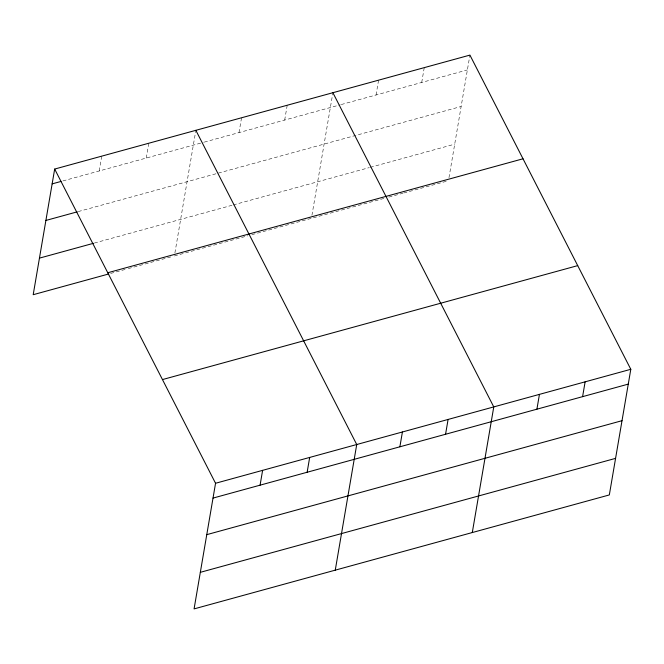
<?xml version="1.0" encoding="UTF-8"?>
<svg xmlns="http://www.w3.org/2000/svg" width="664" height="664" viewBox="0 0 664 664"><rect width="100%" height="100%" fill="white"/><g stroke="black" fill="none" stroke-linecap="round" stroke-linejoin="round"><path stroke-width="0.5" stroke-dasharray="3.32 2.49" d="M99.202 170.963L101.733 156.148M146.263 158.049L148.794 143.233M174.906 252.901L195.689 131.306M239.007 132.601L241.538 117.785M284.682 120.059L287.213 105.244M311.939 215.294L332.722 93.699M376.04 94.993L378.571 80.178M421.715 82.452L424.246 67.637M448.972 177.686L469.921 55.104M62.931 180.923L203.259 142.411M204.246 142.137L340.292 104.804M341.279 104.53L467.39 69.919M78.244 211.567L461.14 106.489M94.354 243.057L232.267 205.209M233.263 204.935L369.3 167.602M370.296 167.328L454.699 144.163M110.656 273.435L127.322 268.862M128.301 268.596L172.424 256.487M174.383 255.947L247.863 235.786M251.839 234.691L311.416 218.34M313.4 217.8L383.908 198.445M388.872 197.083L402.774 193.274M403.762 193L447.453 181.006"/><path stroke-width="1" d="M54.672 169.063L215.551 483.267L194.079 608.896L609.328 494.937L630.8 369.3L469.921 55.104L54.672 169.063L33.2 294.7L108.697 273.975M260.081 485.168L262.612 470.353M307.142 472.253L309.673 457.438M335.262 570.152L356.734 444.515L195.855 130.318M399.877 446.797L402.417 431.982M445.561 434.264L448.092 419.449M472.295 532.545L493.767 406.907L332.888 92.711M536.91 409.19L539.442 394.374M582.594 396.657L585.125 381.841M52.141 183.878L60.963 181.455M45.891 220.448L77.265 211.841M39.45 258.13L93.375 243.331M107.767 272.755L523.016 158.787M162.464 379.576L577.713 265.617M215.551 483.267L630.8 369.3M213.019 498.083L628.269 384.116M206.77 534.653L622.019 420.685M200.329 572.326L615.578 458.367"/></g></svg>
